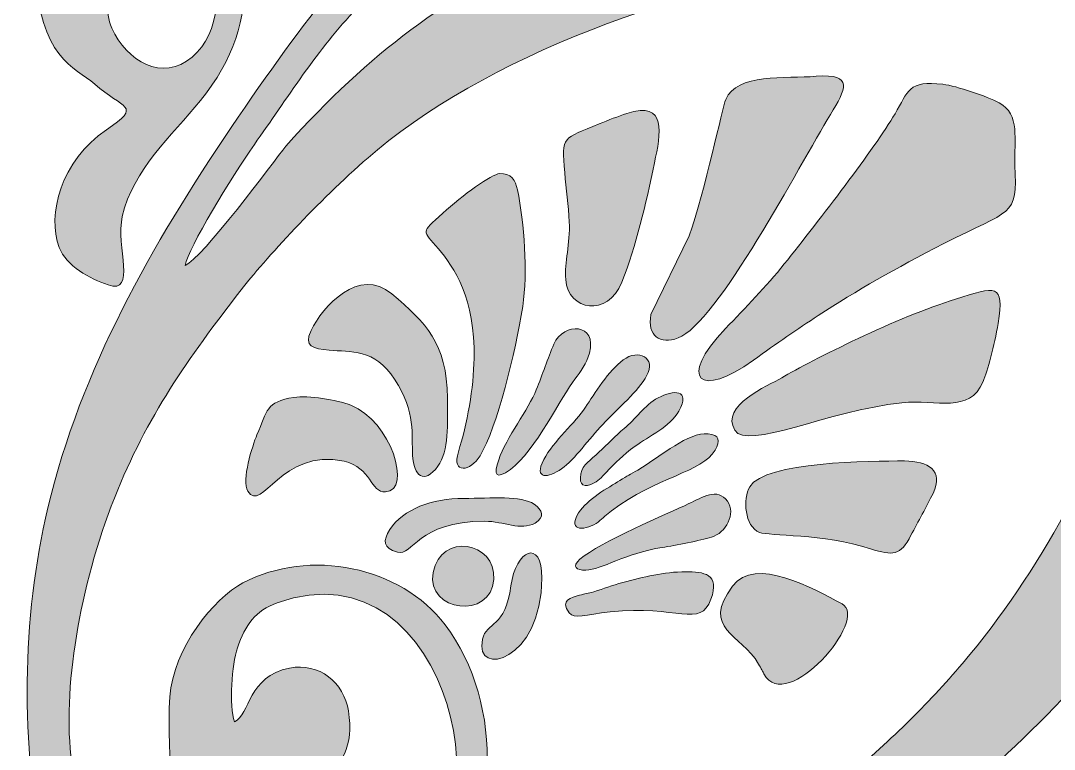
# Model space of a CAD drawing. Header units: inches. Extents: x -234 to 830, y -111 to 952.
# Drawn here: x -234 to -100.2, y 216 to 310.3 of the extents above; entities that cross this region are included whole.
import ezdxf

# ---------------------------------------------------------------- set-up
doc = ezdxf.new("R2010")
doc.units = ezdxf.units.IN
doc.header["$MEASUREMENT"] = 0
doc.layers.add('图层 1', color=7, linetype='Continuous')

# ---------------------------------------------------------------- blocks, each defined once
blk = doc.blocks.new('block 2')
at = {"layer": '图层 1', "true_color": 0xffffff}
h = blk.add_hatch(color=7, dxfattribs=at)
h.dxf.hatch_style = 2
edge = h.paths.add_edge_path()
edge.add_spline(control_points=[(-226.48, 350.24), (-223.4, 345.34), (-220.26, 339.94), (-216.68, 335.39), (-211.56, 328.87), (-204.28, 312.08), (-211.81, 305.6), (-215.62, 302.31), (-220.3, 305.1), (-222.19, 309.35), (-223.14, 311.5), (-222.75, 314.09), (-221.83, 316.06), (-219.83, 320.33), (-215.9, 317.36), (-215.66, 320.67), (-215.62, 321.27), (-215.86, 321.65), (-216.18, 322.15), (-219.8, 327.77), (-224.15, 320.58), (-224.83, 324.37), (-225.4, 327.61), (-220.43, 329.86), (-221.47, 335.14), (-221.77, 336.64), (-223.89, 339.73), (-224.47, 340.38), (-225.59, 341.64), (-227.74, 342.88), (-230.35, 342.42), (-231.31, 339.86), (-228.61, 336.2), (-229.69, 329.86), (-230.32, 326.17), (-232.26, 320.9), (-232.09, 316.99), (-231.62, 305.39), (-226.98, 304.36), (-224.42, 302.1), (-220.76, 298.85), (-218.13, 299.41), (-222.91, 296.19), (-228.78, 292.19), (-230.62, 285.18), (-229.01, 280.96), (-228.09, 278.55), (-225.05, 276.92), (-222.69, 276.12), (-218.91, 274.83), (-221.73, 281.07), (-220.84, 284.98), (-219.44, 291.11), (-214.49, 295.34), (-210.73, 299.96), (-202.11, 310.56), (-204.12, 321.65), (-210.49, 332.46), (-214.13, 337.73), (-225, 351.96), (-225.46, 357.58), (-223.97, 357.47), (-216.77, 352.48), (-214.2, 351.1), (-204.98, 346.13), (-189.03, 349.67), (-181.37, 356.4), (-171.5, 365.08), (-171.38, 382.54), (-179.04, 392.61), (-184.83, 400.21), (-196.62, 402.55), (-205.22, 398.03), (-209.03, 396.03), (-214.23, 389.59), (-214.68, 383.27), (-214.96, 379.45), (-214.62, 375.68), (-214.6, 371.76), (-214.57, 366.2), (-215.89, 366.09), (-216.65, 364.25), (-217.38, 362.49), (-217.19, 361.89), (-215.58, 360.92), (-213.66, 359.79), (-210.93, 359.59), (-208.36, 361.01), (-203.17, 363.87), (-206.95, 366.04), (-206.02, 369.17), (-203.94, 371.44), (-199.71, 368.93), (-195.34, 372.18), (-192.43, 374.34), (-190.86, 376.87), (-191.56, 381.48), (-192.12, 385.13), (-195.38, 387.76), (-199.19, 387.01), (-204.62, 385.93), (-204.3, 381.05), (-206.32, 380.05), (-207.07, 382.14), (-206.65, 387.53), (-205.94, 389.62), (-204.91, 392.65), (-203.58, 394.43), (-200.81, 395.47), (-177.64, 403.61), (-170.8, 363.87), (-184.65, 361.44), (-184.5, 364.12), (-182.58, 365), (-184.63, 367.88), (-185.62, 369.26), (-189.1, 371.08), (-191.86, 369.63), (-195.99, 367.49), (-188.04, 362.85), (-195.93, 356.81), (-206.42, 348.78), (-225.23, 356.03), (-227.49, 375.71), (-228.58, 385.19), (-226.01, 398.96), (-221.44, 410.07), (-217.23, 420.33), (-211.73, 427.88), (-204.99, 436.57), (-201.16, 441.23), (-194.27, 448.71), (-187.82, 454.08), (-172.26, 467.03), (-144.93, 476.66), (-124.73, 478.28), (-106.93, 479.69), (-93.42, 479.52), (-76.01, 473.27), (-69.08, 470.79), (-65.7, 465.19), (-66.18, 473.48), (-67.34, 493.25), (-65.37, 489.95), (-83.68, 493.41), (-109.62, 498.3), (-140.51, 493.69), (-164.48, 481.14), (-179.54, 473.27), (-188.4, 467.08), (-199.68, 454.53), (-201.25, 452.52), (-210.6, 439.94), (-212.71, 439.12), (-212.31, 441.35), (-206.68, 450.58), (-203.75, 454.76), (-199.64, 460.58), (-195.36, 467.33), (-190.54, 472.32), (-178.56, 484.69), (-163.25, 499.28), (-148.7, 508.51), (-135.09, 517.53), (-120.28, 525.61), (-108.42, 536.83), (-99.87, 544.94), (-91.26, 557.47), (-85.59, 567.7), (-77.88, 581.23), (-73.26, 592.29), (-70.06, 607.86), (-69.03, 612.86), (-65.88, 623.17), (-70.73, 625.45), (-72.56, 626.32), (-76.49, 628.28), (-80.1, 629.63), (-88.23, 632.67), (-87.13, 631), (-87.25, 623.4), (-87.53, 607.34), (-92, 590.72), (-98.62, 576.17), (-102.34, 567.96), (-108.44, 556.76), (-114.05, 550.07), (-120.49, 542.37), (-128.01, 536.53), (-135.34, 529.84), (-147.6, 519.34), (-167.38, 504.63), (-177.5, 493.05), (-190.35, 479.57), (-196.92, 471.5), (-206.75, 456.96), (-216.99, 441.82), (-226.2, 425.71), (-230.48, 407.74), (-233.89, 393.42), (-234, 377.08), (-231.03, 362.56), (-230.57, 360.32), (-227.63, 352.06), (-226.48, 350.24)], knot_values=[0, 0, 0, 0, 1, 1, 1, 2, 2, 2, 3, 3, 3, 4, 4, 4, 5, 5, 5, 6, 6, 6, 7, 7, 7, 8, 8, 8, 9, 9, 9, 10, 10, 10, 11, 11, 11, 12, 12, 12, 13, 13, 13, 14, 14, 14, 15, 15, 15, 16, 16, 16, 17, 17, 17, 18, 18, 18, 19, 19, 19, 20, 20, 20, 21, 21, 21, 22, 22, 22, 23, 23, 23, 24, 24, 24, 25, 25, 25, 26, 26, 26, 27, 27, 27, 28, 28, 28, 29, 29, 29, 30, 30, 30, 31, 31, 31, 32, 32, 32, 33, 33, 33, 34, 34, 34, 35, 35, 35, 36, 36, 36, 37, 37, 37, 38, 38, 38, 39, 39, 39, 40, 40, 40, 41, 41, 41, 42, 42, 42, 43, 43, 43, 44, 44, 44, 45, 45, 45, 46, 46, 46, 47, 47, 47, 48, 48, 48, 49, 49, 49, 50, 50, 50, 51, 51, 51, 52, 52, 52, 53, 53, 53, 54, 54, 54, 55, 55, 55, 56, 56, 56, 57, 57, 57, 58, 58, 58, 59, 59, 59, 60, 60, 60, 61, 61, 61, 62, 62, 62, 63, 63, 63, 64, 64, 64, 65, 65, 65, 66, 66, 66, 67, 67, 67, 68, 68, 68, 68], degree=3, periodic=1)
h = blk.add_hatch(color=7, dxfattribs=at)
h.dxf.hatch_style = 2
edge = h.paths.add_edge_path()
edge.add_spline(control_points=[(-226.48, 189.75), (-223.4, 184.86), (-220.26, 179.46), (-216.68, 174.91), (-211.56, 168.39), (-204.28, 151.6), (-211.81, 145.12), (-215.62, 141.83), (-220.3, 144.62), (-222.19, 148.87), (-223.14, 151.02), (-222.75, 153.61), (-221.83, 155.58), (-219.83, 159.84), (-215.9, 156.86), (-215.66, 160.19), (-215.62, 160.79), (-215.86, 161.17), (-216.18, 161.67), (-219.8, 167.28), (-224.15, 160.1), (-224.83, 163.89), (-225.4, 167.13), (-220.43, 169.38), (-221.47, 174.66), (-221.77, 176.16), (-223.89, 179.24), (-224.47, 179.9), (-225.59, 181.15), (-227.74, 182.4), (-230.35, 181.94), (-231.31, 179.37), (-228.61, 175.72), (-229.69, 169.38), (-230.32, 165.69), (-232.26, 160.42), (-232.09, 156.51), (-231.62, 144.91), (-226.98, 143.87), (-224.42, 141.62), (-220.76, 138.37), (-218.13, 138.93), (-222.91, 135.7), (-228.78, 131.72), (-230.62, 124.71), (-229.01, 120.48), (-228.09, 118.06), (-225.05, 116.44), (-222.69, 115.64), (-218.91, 114.35), (-221.73, 120.58), (-220.84, 124.5), (-219.44, 130.62), (-214.49, 134.86), (-210.73, 139.48), (-202.11, 150.08), (-204.12, 161.16), (-210.49, 171.99), (-214.13, 177.26), (-225, 191.48), (-225.46, 197.1), (-223.97, 196.99), (-216.77, 192), (-214.2, 190.62), (-204.98, 185.65), (-189.03, 189.18), (-181.37, 195.91), (-171.5, 204.59), (-171.38, 222.06), (-179.04, 232.13), (-184.83, 239.73), (-196.62, 242.08), (-205.22, 237.55), (-209.03, 235.55), (-214.23, 229.11), (-214.68, 222.79), (-214.96, 218.98), (-214.62, 215.2), (-214.6, 211.27), (-214.57, 205.72), (-215.89, 205.61), (-216.65, 203.77), (-217.38, 202), (-217.19, 201.41), (-215.58, 200.45), (-213.66, 199.3), (-210.93, 199.1), (-208.36, 200.53), (-203.17, 203.39), (-206.95, 205.56), (-206.02, 208.69), (-203.94, 210.96), (-199.71, 208.44), (-195.34, 211.7), (-192.43, 213.86), (-190.86, 216.38), (-191.56, 220.98), (-192.12, 224.64), (-195.38, 227.28), (-199.19, 226.53), (-204.62, 225.44), (-204.3, 220.56), (-206.32, 219.56), (-207.07, 221.67), (-206.65, 227.05), (-205.94, 229.13), (-204.91, 232.17), (-203.58, 233.95), (-200.81, 234.98), (-177.64, 243.13), (-170.8, 203.39), (-184.65, 200.95), (-184.5, 203.65), (-182.58, 204.52), (-184.63, 207.39), (-185.62, 208.78), (-189.1, 210.59), (-191.86, 209.15), (-195.99, 207.01), (-188.04, 202.37), (-195.93, 196.33), (-206.42, 188.29), (-225.23, 195.55), (-227.49, 215.23), (-228.58, 224.7), (-226.01, 238.49), (-221.44, 249.58), (-217.23, 259.85), (-211.73, 267.4), (-204.99, 276.09), (-201.16, 280.75), (-194.27, 288.23), (-187.82, 293.59), (-172.26, 306.55), (-144.93, 316.18), (-124.73, 317.79), (-106.93, 319.21), (-93.42, 319.04), (-76.01, 312.79), (-69.08, 310.31), (-65.7, 304.71), (-66.18, 313.01), (-67.34, 332.76), (-65.37, 329.47), (-83.68, 332.93), (-109.62, 337.82), (-140.51, 333.2), (-164.48, 320.66), (-179.54, 312.79), (-188.4, 306.61), (-199.68, 294.06), (-201.25, 292.03), (-210.6, 279.46), (-212.71, 278.63), (-212.31, 280.88), (-206.68, 290.11), (-203.75, 294.28), (-199.64, 300.1), (-195.36, 306.85), (-190.54, 311.83), (-178.56, 324.2), (-163.25, 338.79), (-148.7, 348.03), (-135.09, 357.05), (-120.28, 365.13), (-108.42, 376.35), (-99.87, 384.45), (-91.26, 396.99), (-85.59, 407.22), (-77.88, 420.75), (-73.26, 431.81), (-70.06, 447.37), (-69.03, 452.39), (-65.88, 462.68), (-70.73, 464.97), (-72.56, 465.83), (-76.49, 467.79), (-80.1, 469.15), (-88.23, 472.2), (-87.13, 470.52), (-87.25, 462.92), (-87.53, 446.85), (-92, 430.23), (-98.62, 415.7), (-102.34, 407.49), (-108.44, 396.29), (-114.05, 389.59), (-120.49, 381.89), (-128.01, 376.06), (-135.34, 369.36), (-147.6, 358.86), (-167.38, 344.15), (-177.5, 332.57), (-190.35, 319.1), (-196.92, 311.02), (-206.75, 296.48), (-216.99, 281.34), (-226.2, 265.24), (-230.48, 247.26), (-233.89, 232.94), (-234, 216.59), (-231.03, 202.08), (-230.57, 199.84), (-227.63, 191.58), (-226.48, 189.75)], knot_values=[0, 0, 0, 0, 1, 1, 1, 2, 2, 2, 3, 3, 3, 4, 4, 4, 5, 5, 5, 6, 6, 6, 7, 7, 7, 8, 8, 8, 9, 9, 9, 10, 10, 10, 11, 11, 11, 12, 12, 12, 13, 13, 13, 14, 14, 14, 15, 15, 15, 16, 16, 16, 17, 17, 17, 18, 18, 18, 19, 19, 19, 20, 20, 20, 21, 21, 21, 22, 22, 22, 23, 23, 23, 24, 24, 24, 25, 25, 25, 26, 26, 26, 27, 27, 27, 28, 28, 28, 29, 29, 29, 30, 30, 30, 31, 31, 31, 32, 32, 32, 33, 33, 33, 34, 34, 34, 35, 35, 35, 36, 36, 36, 37, 37, 37, 38, 38, 38, 39, 39, 39, 40, 40, 40, 41, 41, 41, 42, 42, 42, 43, 43, 43, 44, 44, 44, 45, 45, 45, 46, 46, 46, 47, 47, 47, 48, 48, 48, 49, 49, 49, 50, 50, 50, 51, 51, 51, 52, 52, 52, 53, 53, 53, 54, 54, 54, 55, 55, 55, 56, 56, 56, 57, 57, 57, 58, 58, 58, 59, 59, 59, 60, 60, 60, 61, 61, 61, 62, 62, 62, 63, 63, 63, 64, 64, 64, 65, 65, 65, 66, 66, 66, 67, 67, 67, 68, 68, 68, 68], degree=3, periodic=1)
h = blk.add_hatch(color=7, dxfattribs=at)
h.dxf.hatch_style = 2
edge = h.paths.add_edge_path()
edge.add_spline(control_points=[(-80.88, 309.23), (-83.86, 309.23), (-83.57, 306.28), (-83.39, 301.3), (-83.02, 291.23), (-85.86, 279.05), (-89.05, 269.64), (-94.72, 252.89), (-101.79, 239.26), (-112.09, 227.13), (-116.59, 221.83), (-121.72, 216.8), (-127.62, 211.93), (-131.98, 208.14), (-136.23, 204.54), (-140.51, 200.99), (-169.93, 176.63), (-186.98, 160.09), (-207.34, 129.18), (-209.51, 125.89), (-221.83, 105.86), (-220.12, 103.11), (-219.63, 102.44), (-219.99, 102.24), (-218.47, 101.9), (-217.59, 101.69), (-216.94, 101.94), (-216.16, 102.11), (-212.35, 110.85), (-208.14, 118.95), (-203.52, 126.52), (-185.2, 156.54), (-160.41, 178.29), (-128.59, 198.37), (-103.48, 214.22), (-81.64, 238.16), (-71.61, 266.83), (-68.19, 276.59), (-65.85, 286.93), (-64.29, 297.86), (-63.81, 301.17), (-65.04, 302.64), (-67.18, 303.77), (-70.28, 305.29), (-77.78, 309.23), (-80.88, 309.23)], knot_values=[0, 0, 0, 0, 1, 1, 1, 2, 2, 2, 3, 3, 3, 4, 4, 4, 5, 5, 5, 6, 6, 6, 7, 7, 7, 8, 8, 8, 9, 9, 9, 10, 10, 10, 11, 11, 11, 12, 12, 12, 13, 13, 13, 14, 14, 14, 15, 15, 15, 15], degree=3, periodic=1)
h = blk.add_hatch(color=7, dxfattribs=at)
h.dxf.hatch_style = 2
edge = h.paths.add_edge_path()
edge.add_spline(control_points=[(-131.01, 303.11), (-134.99, 302.78), (-141.33, 303.54), (-142.74, 300.1), (-143.15, 299.08), (-145.4, 288.32), (-147.46, 282.45), (-147.46, 282.45), (-152.42, 272.29), (-152.42, 272.29), (-152.93, 269.46), (-151.21, 268.39), (-148.91, 269.25), (-143.85, 271.11), (-133.21, 291.57), (-129.19, 298.15), (-127.18, 301.46), (-126.09, 303.5), (-131.01, 303.11)], knot_values=[0, 0, 0, 0, 1, 1, 1, 2, 2, 2, 3, 3, 3, 4, 4, 4, 5, 5, 5, 6, 6, 6, 6], degree=3, periodic=1)
h = blk.add_hatch(color=7, dxfattribs=at)
h.dxf.hatch_style = 2
edge = h.paths.add_edge_path()
edge.add_spline(control_points=[(-107.34, 299.68), (-108.95, 300.52), (-112.82, 301.86), (-114.62, 302.08), (-119.09, 302.62), (-119.12, 301.15), (-120.82, 298.26), (-123.54, 293.67), (-130.53, 284.62), (-135.15, 278.83), (-137.52, 275.85), (-140.14, 273.2), (-142.77, 270.46), (-149.12, 263.82), (-146, 261.38), (-139.13, 266.38), (-136.13, 268.55), (-133.43, 270.42), (-130.78, 272.14), (-125.72, 275.44), (-120.85, 278.18), (-114.51, 281.46), (-105.74, 286), (-104.97, 284.72), (-105.29, 291.62), (-105.44, 294.86), (-104.56, 298.23), (-107.34, 299.68)], knot_values=[0, 0, 0, 0, 1, 1, 1, 2, 2, 2, 3, 3, 3, 4, 4, 4, 5, 5, 5, 6, 6, 6, 7, 7, 7, 8, 8, 8, 9, 9, 9, 9], degree=3, periodic=1)
h = blk.add_hatch(color=7, dxfattribs=at)
h.dxf.hatch_style = 2
edge = h.paths.add_edge_path()
edge.add_spline(control_points=[(-155.52, 298.3), (-156.67, 297.92), (-157.9, 297.46), (-159.11, 296.95), (-163.81, 294.99), (-164.02, 295.52), (-163.58, 290.65), (-163.38, 288.52), (-163.08, 286.41), (-162.98, 284.27), (-162.85, 281.42), (-163.63, 279.1), (-163.44, 276.81), (-163.11, 272.74), (-158.02, 271.92), (-156.19, 276.46), (-154.28, 281.25), (-153.11, 286.45), (-151.95, 291.92), (-151.16, 295.65), (-150.27, 300.04), (-155.52, 298.3)], knot_values=[0, 0, 0, 0, 1, 1, 1, 2, 2, 2, 3, 3, 3, 4, 4, 4, 5, 5, 5, 6, 6, 6, 7, 7, 7, 7], degree=3, periodic=1)
h = blk.add_hatch(color=7, dxfattribs=at)
h.dxf.hatch_style = 2
edge = h.paths.add_edge_path()
edge.add_spline(control_points=[(-172.01, 290.52), (-173.01, 290.47), (-176.82, 287.69), (-179.37, 285.39), (-182.28, 282.75), (-182.04, 283.27), (-179.91, 280.77), (-177.96, 278.48), (-175.12, 274.33), (-175.3, 266.6), (-175.37, 262.85), (-176.2, 258.08), (-177.34, 254.5), (-178.26, 251.56), (-175.75, 251.98), (-174.53, 254), (-172.31, 257.65), (-169.93, 267.45), (-169.01, 273.31), (-168.32, 277.82), (-168.81, 284.08), (-169.69, 288.42), (-169.93, 289.66), (-170.53, 290.59), (-172.01, 290.52)], knot_values=[0, 0, 0, 0, 1, 1, 1, 2, 2, 2, 3, 3, 3, 4, 4, 4, 5, 5, 5, 6, 6, 6, 7, 7, 7, 8, 8, 8, 8], degree=3, periodic=1)
h = blk.add_hatch(color=7, dxfattribs=at)
h.dxf.hatch_style = 2
edge = h.paths.add_edge_path()
edge.add_spline(control_points=[(-185.96, 274.96), (-190.16, 278.55), (-194.97, 273.29), (-196.41, 270.2), (-197.39, 268.1), (-196.15, 267.89), (-194.06, 267.67), (-191.34, 267.39), (-188.18, 267.94), (-185.59, 263.92), (-182.79, 259.55), (-183.42, 256.72), (-183.27, 254.08), (-183.1, 251.39), (-181.8, 250.2), (-179.98, 252.67), (-178.57, 254.58), (-178.71, 258.21), (-178.75, 261.45), (-178.85, 268.7), (-181.49, 271.12), (-185.96, 274.96)], knot_values=[0, 0, 0, 0, 1, 1, 1, 2, 2, 2, 3, 3, 3, 4, 4, 4, 5, 5, 5, 6, 6, 6, 7, 7, 7, 7], degree=3, periodic=1)
h = blk.add_hatch(color=7, dxfattribs=at)
h.dxf.hatch_style = 2
edge = h.paths.add_edge_path()
edge.add_spline(control_points=[(-109.42, 263.6), (-108.82, 264.99), (-107.94, 268.25), (-107.48, 271.14), (-106.64, 276.44), (-107.74, 275.89), (-112.99, 274.28), (-120.4, 272.01), (-131.63, 266.36), (-135.49, 264.09), (-137.29, 263.05), (-143.48, 260.5), (-141.56, 257.31), (-139.98, 254.67), (-129.42, 259.87), (-119.95, 260.86), (-115.34, 261.34), (-111.23, 259.39), (-109.42, 263.6)], knot_values=[0, 0, 0, 0, 1, 1, 1, 2, 2, 2, 3, 3, 3, 4, 4, 4, 5, 5, 5, 6, 6, 6, 6], degree=3, periodic=1)
h = blk.add_hatch(color=7, dxfattribs=at)
h.dxf.hatch_style = 2
edge = h.paths.add_edge_path()
edge.add_spline(control_points=[(-164.98, 268.44), (-165.76, 266.62), (-166.45, 264.51), (-167.25, 262.55), (-168.24, 260.06), (-171.14, 256.35), (-172.12, 253.49), (-172.79, 251.52), (-172.51, 250.84), (-170.61, 252.23), (-167.37, 254.61), (-163.92, 261.84), (-162.25, 263.93), (-161.51, 264.86), (-160.73, 265.98), (-160.38, 267.28), (-159.31, 271.16), (-163.69, 271.36), (-164.98, 268.44)], knot_values=[0, 0, 0, 0, 1, 1, 1, 2, 2, 2, 3, 3, 3, 4, 4, 4, 5, 5, 5, 6, 6, 6, 6], degree=3, periodic=1)
h = blk.add_hatch(color=7, dxfattribs=at)
h.dxf.hatch_style = 2
edge = h.paths.add_edge_path()
edge.add_spline(control_points=[(-156.01, 266.41), (-157.87, 265.05), (-159.75, 262.02), (-160.89, 260.28), (-162.16, 258.34), (-165.05, 255.86), (-166.28, 253.53), (-167.67, 250.83), (-165.63, 251.14), (-164, 252.3), (-162.19, 253.59), (-160.46, 256.2), (-158.66, 258.06), (-156.71, 260.09), (-153.98, 262.48), (-152.97, 264.34), (-151.67, 266.73), (-154.03, 267.86), (-156.01, 266.41)], knot_values=[0, 0, 0, 0, 1, 1, 1, 2, 2, 2, 3, 3, 3, 4, 4, 4, 5, 5, 5, 6, 6, 6, 6], degree=3, periodic=1)
h = blk.add_hatch(color=7, dxfattribs=at)
h.dxf.hatch_style = 2
edge = h.paths.add_edge_path()
edge.add_spline(control_points=[(-151.48, 261.5), (-153.25, 260.56), (-154.5, 258.67), (-155.87, 257.54), (-157.02, 256.59), (-158.04, 255.5), (-159.15, 254.45), (-160.21, 253.44), (-161.27, 252.9), (-161.49, 251.65), (-161.75, 250.14), (-161.06, 249.81), (-159.75, 250.49), (-158.51, 251.14), (-157.71, 252.85), (-154.46, 255.24), (-152.68, 256.54), (-149.96, 257.74), (-148.8, 259.79), (-147.23, 262.62), (-149.47, 262.57), (-151.48, 261.5)], knot_values=[0, 0, 0, 0, 1, 1, 1, 2, 2, 2, 3, 3, 3, 4, 4, 4, 5, 5, 5, 6, 6, 6, 7, 7, 7, 7], degree=3, periodic=1)
h = blk.add_hatch(color=7, dxfattribs=at)
h.dxf.hatch_style = 2
edge = h.paths.add_edge_path()
edge.add_spline(control_points=[(-198.63, 261.56), (-202.26, 260.97), (-202.08, 259.87), (-203.41, 256.71), (-204.01, 255.3), (-205.44, 250.82), (-204.59, 249.44), (-202.73, 246.44), (-200.33, 255.08), (-192.14, 253.29), (-188.6, 252.52), (-188.71, 249.21), (-186.79, 249.32), (-183.27, 249.52), (-186.06, 258.5), (-191.26, 260.54), (-193.09, 261.25), (-196.74, 261.86), (-198.63, 261.56)], knot_values=[0, 0, 0, 0, 1, 1, 1, 2, 2, 2, 3, 3, 3, 4, 4, 4, 5, 5, 5, 6, 6, 6, 6], degree=3, periodic=1)
h = blk.add_hatch(color=7, dxfattribs=at)
h.dxf.hatch_style = 2
edge = h.paths.add_edge_path()
edge.add_spline(control_points=[(-156.44, 250.81), (-157.95, 249.87), (-160.67, 248.37), (-161.77, 246.62), (-163.42, 244.02), (-160.63, 244.36), (-159.25, 245.43), (-158.65, 245.9), (-158.09, 246.47), (-157.53, 246.89), (-151.73, 251.2), (-145.7, 251.95), (-144.12, 254.71), (-143.41, 255.96), (-143.51, 256.71), (-145.01, 256.84), (-147.62, 257.05), (-150.87, 254.11), (-154.13, 252.16), (-155.12, 251.57), (-155.46, 251.41), (-156.44, 250.81)], knot_values=[0, 0, 0, 0, 1, 1, 1, 2, 2, 2, 3, 3, 3, 4, 4, 4, 5, 5, 5, 6, 6, 6, 7, 7, 7, 7], degree=3, periodic=1)
h = blk.add_hatch(color=7, dxfattribs=at)
h.dxf.hatch_style = 2
edge = h.paths.add_edge_path()
edge.add_spline(control_points=[(-118.75, 243.71), (-117.84, 245.43), (-116.71, 247.48), (-115.9, 249.14), (-114.44, 252.11), (-116.58, 253.33), (-119.59, 253.33), (-123.92, 253.33), (-137.66, 253.27), (-139.62, 249.99), (-140.53, 248.45), (-140.3, 244.86), (-138.37, 244.09), (-137.13, 243.61), (-130.14, 243.94), (-123.99, 241.97), (-121.05, 241.03), (-120.12, 241.08), (-118.75, 243.71)], knot_values=[0, 0, 0, 0, 1, 1, 1, 2, 2, 2, 3, 3, 3, 4, 4, 4, 5, 5, 5, 6, 6, 6, 6], degree=3, periodic=1)
h = blk.add_hatch(color=7, dxfattribs=at)
h.dxf.hatch_style = 2
edge = h.paths.add_edge_path()
edge.add_spline(control_points=[(-185.23, 241.52), (-183.17, 240.98), (-182.76, 245.53), (-173.91, 245.53), (-171.44, 245.53), (-169.33, 244.25), (-167.39, 245.3), (-166.14, 245.99), (-166.45, 247.03), (-167.51, 247.74), (-169.25, 248.88), (-173.03, 248.49), (-176.65, 248.49), (-180.8, 248.49), (-184.47, 247.11), (-186.21, 244.46), (-187.11, 243.07), (-187.14, 242.02), (-185.23, 241.52)], knot_values=[0, 0, 0, 0, 1, 1, 1, 2, 2, 2, 3, 3, 3, 4, 4, 4, 5, 5, 5, 6, 6, 6, 6], degree=3, periodic=1)
h = blk.add_hatch(color=7, dxfattribs=at)
h.dxf.hatch_style = 2
edge = h.paths.add_edge_path()
edge.add_spline(control_points=[(-142.5, 248.12), (-143.81, 249.95), (-145.8, 248.6), (-147.49, 247.81), (-150.27, 246.5), (-159.08, 242.84), (-161.6, 240.61), (-162.72, 239.62), (-162.05, 239.18), (-160.82, 239.21), (-158.81, 239.24), (-155.78, 241.39), (-150.96, 242.14), (-149.23, 242.41), (-146.03, 243.04), (-144.59, 243.46), (-142.7, 244.02), (-141.36, 246.54), (-142.5, 248.12)], knot_values=[0, 0, 0, 0, 1, 1, 1, 2, 2, 2, 3, 3, 3, 4, 4, 4, 5, 5, 5, 6, 6, 6, 6], degree=3, periodic=1)
h = blk.add_hatch(color=7, dxfattribs=at)
h.dxf.hatch_style = 2
edge = h.paths.add_edge_path()
edge.add_spline(control_points=[(-172.76, 238.01), (-172.45, 242.94), (-179.64, 244.11), (-180.6, 238.91), (-181.53, 233.79), (-173.09, 232.76), (-172.76, 238.01)], knot_values=[0, 0, 0, 0, 1, 1, 1, 2, 2, 2, 2], degree=3, periodic=1)
h = blk.add_hatch(color=7, dxfattribs=at)
h.dxf.hatch_style = 2
edge = h.paths.add_edge_path()
edge.add_spline(control_points=[(-166.53, 238.17), (-166.53, 243.39), (-169.93, 241.82), (-170.54, 237.17), (-171.23, 231.66), (-173.72, 232.56), (-174.22, 230.25), (-175.33, 225.19), (-166.53, 227.4), (-166.53, 238.17)], knot_values=[0, 0, 0, 0, 1, 1, 1, 2, 2, 2, 3, 3, 3, 3], degree=3, periodic=1)
h = blk.add_hatch(color=7, dxfattribs=at)
h.dxf.hatch_style = 2
edge = h.paths.add_edge_path()
edge.add_spline(control_points=[(-138.48, 227.05), (-138.12, 226.43), (-137.92, 226.05), (-137.78, 225.77), (-134.9, 220.41), (-124.07, 232.91), (-127.68, 234.85), (-131.39, 236.85), (-138.93, 241.06), (-141.85, 237.15), (-146.01, 231.56), (-140.75, 230.99), (-138.48, 227.05)], knot_values=[0, 0, 0, 0, 1, 1, 1, 2, 2, 2, 3, 3, 3, 4, 4, 4, 4], degree=3, periodic=1)
h = blk.add_hatch(color=7, dxfattribs=at)
h.dxf.hatch_style = 2
edge = h.paths.add_edge_path()
edge.add_spline(control_points=[(-157.68, 233.81), (-148.95, 234.76), (-146.05, 231.63), (-144.65, 235.43), (-143.42, 238.78), (-145.62, 238.99), (-147.9, 238.99), (-150.75, 238.99), (-153.4, 238.29), (-156.03, 237.61), (-157.49, 237.24), (-158.5, 236.79), (-159.81, 236.4), (-160.61, 236.16), (-160.92, 236.17), (-161.64, 235.96), (-162.77, 235.62), (-164.22, 235.35), (-162.98, 233.69), (-162.3, 232.79), (-161, 233.45), (-157.68, 233.81)], knot_values=[0, 0, 0, 0, 1, 1, 1, 2, 2, 2, 3, 3, 3, 4, 4, 4, 5, 5, 5, 6, 6, 6, 7, 7, 7, 7], degree=3, periodic=1)
at = {"layer": '图层 1', "lineweight": 0}
for points, knots in [([(-226.48, 350.24), (-223.4, 345.34), (-220.26, 339.94), (-216.68, 335.39), (-211.56, 328.87), (-204.28, 312.08), (-211.81, 305.6), (-215.62, 302.31), (-220.3, 305.1), (-222.19, 309.35), (-223.14, 311.5), (-222.75, 314.09), (-221.83, 316.06), (-219.83, 320.33), (-215.9, 317.36), (-215.66, 320.67), (-215.62, 321.27), (-215.86, 321.65), (-216.18, 322.15), (-219.8, 327.77), (-224.15, 320.58), (-224.83, 324.37), (-225.4, 327.61), (-220.43, 329.86), (-221.47, 335.14), (-221.77, 336.64), (-223.89, 339.73), (-224.47, 340.38), (-225.59, 341.64), (-227.74, 342.88), (-230.35, 342.42), (-231.31, 339.86), (-228.61, 336.2), (-229.69, 329.86), (-230.32, 326.17), (-232.26, 320.9), (-232.09, 316.99), (-231.62, 305.39), (-226.98, 304.36), (-224.42, 302.1), (-220.76, 298.85), (-218.13, 299.41), (-222.91, 296.19), (-228.78, 292.19), (-230.62, 285.18), (-229.01, 280.96), (-228.09, 278.55), (-225.05, 276.92), (-222.69, 276.12), (-218.91, 274.83), (-221.73, 281.07), (-220.84, 284.98), (-219.44, 291.11), (-214.49, 295.34), (-210.73, 299.96), (-202.11, 310.56), (-204.12, 321.65), (-210.49, 332.46), (-214.13, 337.73), (-225, 351.96), (-225.46, 357.58), (-223.97, 357.47), (-216.77, 352.48), (-214.2, 351.1), (-204.98, 346.13), (-189.03, 349.67), (-181.37, 356.4), (-171.5, 365.08), (-171.38, 382.54), (-179.04, 392.61), (-184.83, 400.21), (-196.62, 402.55), (-205.22, 398.03), (-209.03, 396.03), (-214.23, 389.59), (-214.68, 383.27), (-214.96, 379.45), (-214.62, 375.68), (-214.6, 371.76), (-214.57, 366.2), (-215.89, 366.09), (-216.65, 364.25), (-217.38, 362.49), (-217.19, 361.89), (-215.58, 360.92), (-213.66, 359.79), (-210.93, 359.59), (-208.36, 361.01), (-203.17, 363.87), (-206.95, 366.04), (-206.02, 369.17), (-203.94, 371.44), (-199.71, 368.93), (-195.34, 372.18), (-192.43, 374.34), (-190.86, 376.87), (-191.56, 381.48), (-192.12, 385.13), (-195.38, 387.76), (-199.19, 387.01), (-204.62, 385.93), (-204.3, 381.05), (-206.32, 380.05), (-207.07, 382.14), (-206.65, 387.53), (-205.94, 389.62), (-204.91, 392.65), (-203.58, 394.43), (-200.81, 395.47), (-177.64, 403.61), (-170.8, 363.87), (-184.65, 361.44), (-184.5, 364.12), (-182.58, 365), (-184.63, 367.88), (-185.62, 369.26), (-189.1, 371.08), (-191.86, 369.63), (-195.99, 367.49), (-188.04, 362.85), (-195.93, 356.81), (-206.42, 348.78), (-225.23, 356.03), (-227.49, 375.71), (-228.58, 385.19), (-226.01, 398.96), (-221.44, 410.07), (-217.23, 420.33), (-211.73, 427.88), (-204.99, 436.57), (-201.16, 441.23), (-194.27, 448.71), (-187.82, 454.08), (-172.26, 467.03), (-144.93, 476.66), (-124.73, 478.28), (-106.93, 479.69), (-93.42, 479.52), (-76.01, 473.27), (-69.08, 470.79), (-65.7, 465.19), (-66.18, 473.48), (-67.34, 493.25), (-65.37, 489.95), (-83.68, 493.41), (-109.62, 498.3), (-140.51, 493.69), (-164.48, 481.14), (-179.54, 473.27), (-188.4, 467.08), (-199.68, 454.53), (-201.25, 452.52), (-210.6, 439.94), (-212.71, 439.12), (-212.31, 441.35), (-206.68, 450.58), (-203.75, 454.76), (-199.64, 460.58), (-195.36, 467.33), (-190.54, 472.32), (-178.56, 484.69), (-163.25, 499.28), (-148.7, 508.51), (-135.09, 517.53), (-120.28, 525.61), (-108.42, 536.83), (-99.87, 544.94), (-91.26, 557.47), (-85.59, 567.7), (-77.88, 581.23), (-73.26, 592.29), (-70.06, 607.86), (-69.03, 612.86), (-65.88, 623.17), (-70.73, 625.45), (-72.56, 626.32), (-76.49, 628.28), (-80.1, 629.63), (-88.23, 632.67), (-87.13, 631), (-87.25, 623.4), (-87.53, 607.34), (-92, 590.72), (-98.62, 576.17), (-102.34, 567.96), (-108.44, 556.76), (-114.05, 550.07), (-120.49, 542.37), (-128.01, 536.53), (-135.34, 529.84), (-147.6, 519.34), (-167.38, 504.63), (-177.5, 493.05), (-190.35, 479.57), (-196.92, 471.5), (-206.75, 456.96), (-216.99, 441.82), (-226.2, 425.71), (-230.48, 407.74), (-233.89, 393.42), (-234, 377.08), (-231.03, 362.56), (-230.57, 360.32), (-227.63, 352.06), (-226.48, 350.24)], [0, 0, 0, 0, 1, 1, 1, 2, 2, 2, 3, 3, 3, 4, 4, 4, 5, 5, 5, 6, 6, 6, 7, 7, 7, 8, 8, 8, 9, 9, 9, 10, 10, 10, 11, 11, 11, 12, 12, 12, 13, 13, 13, 14, 14, 14, 15, 15, 15, 16, 16, 16, 17, 17, 17, 18, 18, 18, 19, 19, 19, 20, 20, 20, 21, 21, 21, 22, 22, 22, 23, 23, 23, 24, 24, 24, 25, 25, 25, 26, 26, 26, 27, 27, 27, 28, 28, 28, 29, 29, 29, 30, 30, 30, 31, 31, 31, 32, 32, 32, 33, 33, 33, 34, 34, 34, 35, 35, 35, 36, 36, 36, 37, 37, 37, 38, 38, 38, 39, 39, 39, 40, 40, 40, 41, 41, 41, 42, 42, 42, 43, 43, 43, 44, 44, 44, 45, 45, 45, 46, 46, 46, 47, 47, 47, 48, 48, 48, 49, 49, 49, 50, 50, 50, 51, 51, 51, 52, 52, 52, 53, 53, 53, 54, 54, 54, 55, 55, 55, 56, 56, 56, 57, 57, 57, 58, 58, 58, 59, 59, 59, 60, 60, 60, 61, 61, 61, 62, 62, 62, 63, 63, 63, 64, 64, 64, 65, 65, 65, 66, 66, 66, 67, 67, 67, 68, 68, 68, 68]), ([(-226.48, 189.75), (-223.4, 184.86), (-220.26, 179.46), (-216.68, 174.91), (-211.56, 168.39), (-204.28, 151.6), (-211.81, 145.12), (-215.62, 141.83), (-220.3, 144.62), (-222.19, 148.87), (-223.14, 151.02), (-222.75, 153.61), (-221.83, 155.58), (-219.83, 159.84), (-215.9, 156.86), (-215.66, 160.19), (-215.62, 160.79), (-215.86, 161.17), (-216.18, 161.67), (-219.8, 167.28), (-224.15, 160.1), (-224.83, 163.89), (-225.4, 167.13), (-220.43, 169.38), (-221.47, 174.66), (-221.77, 176.16), (-223.89, 179.24), (-224.47, 179.9), (-225.59, 181.15), (-227.74, 182.4), (-230.35, 181.94), (-231.31, 179.37), (-228.61, 175.72), (-229.69, 169.38), (-230.32, 165.69), (-232.26, 160.42), (-232.09, 156.51), (-231.62, 144.91), (-226.98, 143.87), (-224.42, 141.62), (-220.76, 138.37), (-218.13, 138.93), (-222.91, 135.7), (-228.78, 131.72), (-230.62, 124.71), (-229.01, 120.48), (-228.09, 118.06), (-225.05, 116.44), (-222.69, 115.64), (-218.91, 114.35), (-221.73, 120.58), (-220.84, 124.5), (-219.44, 130.62), (-214.49, 134.86), (-210.73, 139.48), (-202.11, 150.08), (-204.12, 161.16), (-210.49, 171.99), (-214.13, 177.26), (-225, 191.48), (-225.46, 197.1), (-223.97, 196.99), (-216.77, 192), (-214.2, 190.62), (-204.98, 185.65), (-189.03, 189.18), (-181.37, 195.91), (-171.5, 204.59), (-171.38, 222.06), (-179.04, 232.13), (-184.83, 239.73), (-196.62, 242.08), (-205.22, 237.55), (-209.03, 235.55), (-214.23, 229.11), (-214.68, 222.79), (-214.96, 218.98), (-214.62, 215.2), (-214.6, 211.27), (-214.57, 205.72), (-215.89, 205.61), (-216.65, 203.77), (-217.38, 202), (-217.19, 201.41), (-215.58, 200.45), (-213.66, 199.3), (-210.93, 199.1), (-208.36, 200.53), (-203.17, 203.39), (-206.95, 205.56), (-206.02, 208.69), (-203.94, 210.96), (-199.71, 208.44), (-195.34, 211.7), (-192.43, 213.86), (-190.86, 216.38), (-191.56, 220.98), (-192.12, 224.64), (-195.38, 227.28), (-199.19, 226.53), (-204.62, 225.44), (-204.3, 220.56), (-206.32, 219.56), (-207.07, 221.67), (-206.65, 227.05), (-205.94, 229.13), (-204.91, 232.17), (-203.58, 233.95), (-200.81, 234.98), (-177.64, 243.13), (-170.8, 203.39), (-184.65, 200.95), (-184.5, 203.65), (-182.58, 204.52), (-184.63, 207.39), (-185.62, 208.78), (-189.1, 210.59), (-191.86, 209.15), (-195.99, 207.01), (-188.04, 202.37), (-195.93, 196.33), (-206.42, 188.29), (-225.23, 195.55), (-227.49, 215.23), (-228.58, 224.7), (-226.01, 238.49), (-221.44, 249.58), (-217.23, 259.85), (-211.73, 267.4), (-204.99, 276.09), (-201.16, 280.75), (-194.27, 288.23), (-187.82, 293.59), (-172.26, 306.55), (-144.93, 316.18), (-124.73, 317.79), (-106.93, 319.21), (-93.42, 319.04), (-76.01, 312.79), (-69.08, 310.31), (-65.7, 304.71), (-66.18, 313.01), (-67.34, 332.76), (-65.37, 329.47), (-83.68, 332.93), (-109.62, 337.82), (-140.51, 333.2), (-164.48, 320.66), (-179.54, 312.79), (-188.4, 306.61), (-199.68, 294.06), (-201.25, 292.03), (-210.6, 279.46), (-212.71, 278.63), (-212.31, 280.88), (-206.68, 290.11), (-203.75, 294.28), (-199.64, 300.1), (-195.36, 306.85), (-190.54, 311.83), (-178.56, 324.2), (-163.25, 338.79), (-148.7, 348.03), (-135.09, 357.05), (-120.28, 365.13), (-108.42, 376.35), (-99.87, 384.45), (-91.26, 396.99), (-85.59, 407.22), (-77.88, 420.75), (-73.26, 431.81), (-70.06, 447.37), (-69.03, 452.39), (-65.88, 462.68), (-70.73, 464.97), (-72.56, 465.83), (-76.49, 467.79), (-80.1, 469.15), (-88.23, 472.2), (-87.13, 470.52), (-87.25, 462.92), (-87.53, 446.85), (-92, 430.23), (-98.62, 415.7), (-102.34, 407.49), (-108.44, 396.29), (-114.05, 389.59), (-120.49, 381.89), (-128.01, 376.06), (-135.34, 369.36), (-147.6, 358.86), (-167.38, 344.15), (-177.5, 332.57), (-190.35, 319.1), (-196.92, 311.02), (-206.75, 296.48), (-216.99, 281.34), (-226.2, 265.24), (-230.48, 247.26), (-233.89, 232.94), (-234, 216.59), (-231.03, 202.08), (-230.57, 199.84), (-227.63, 191.58), (-226.48, 189.75)], [0, 0, 0, 0, 1, 1, 1, 2, 2, 2, 3, 3, 3, 4, 4, 4, 5, 5, 5, 6, 6, 6, 7, 7, 7, 8, 8, 8, 9, 9, 9, 10, 10, 10, 11, 11, 11, 12, 12, 12, 13, 13, 13, 14, 14, 14, 15, 15, 15, 16, 16, 16, 17, 17, 17, 18, 18, 18, 19, 19, 19, 20, 20, 20, 21, 21, 21, 22, 22, 22, 23, 23, 23, 24, 24, 24, 25, 25, 25, 26, 26, 26, 27, 27, 27, 28, 28, 28, 29, 29, 29, 30, 30, 30, 31, 31, 31, 32, 32, 32, 33, 33, 33, 34, 34, 34, 35, 35, 35, 36, 36, 36, 37, 37, 37, 38, 38, 38, 39, 39, 39, 40, 40, 40, 41, 41, 41, 42, 42, 42, 43, 43, 43, 44, 44, 44, 45, 45, 45, 46, 46, 46, 47, 47, 47, 48, 48, 48, 49, 49, 49, 50, 50, 50, 51, 51, 51, 52, 52, 52, 53, 53, 53, 54, 54, 54, 55, 55, 55, 56, 56, 56, 57, 57, 57, 58, 58, 58, 59, 59, 59, 60, 60, 60, 61, 61, 61, 62, 62, 62, 63, 63, 63, 64, 64, 64, 65, 65, 65, 66, 66, 66, 67, 67, 67, 68, 68, 68, 68]), ([(-80.88, 309.23), (-83.86, 309.23), (-83.57, 306.28), (-83.39, 301.3), (-83.02, 291.23), (-85.86, 279.05), (-89.05, 269.64), (-94.72, 252.89), (-101.79, 239.26), (-112.09, 227.13), (-116.59, 221.83), (-121.72, 216.8), (-127.62, 211.93), (-131.98, 208.14), (-136.23, 204.54), (-140.51, 200.99), (-169.93, 176.63), (-186.98, 160.09), (-207.34, 129.18), (-209.51, 125.89), (-221.83, 105.86), (-220.12, 103.11), (-219.63, 102.44), (-219.99, 102.24), (-218.47, 101.9), (-217.59, 101.69), (-216.94, 101.94), (-216.16, 102.11), (-212.35, 110.85), (-208.14, 118.95), (-203.52, 126.52), (-185.2, 156.54), (-160.41, 178.29), (-128.59, 198.37), (-103.48, 214.22), (-81.64, 238.16), (-71.61, 266.83), (-68.19, 276.59), (-65.85, 286.93), (-64.29, 297.86), (-63.81, 301.17), (-65.04, 302.64), (-67.18, 303.77), (-70.28, 305.29), (-77.78, 309.23), (-80.88, 309.23)], [0, 0, 0, 0, 1, 1, 1, 2, 2, 2, 3, 3, 3, 4, 4, 4, 5, 5, 5, 6, 6, 6, 7, 7, 7, 8, 8, 8, 9, 9, 9, 10, 10, 10, 11, 11, 11, 12, 12, 12, 13, 13, 13, 14, 14, 14, 15, 15, 15, 15]), ([(-131.01, 303.11), (-134.99, 302.78), (-141.33, 303.54), (-142.74, 300.1), (-143.15, 299.08), (-145.4, 288.32), (-147.46, 282.45), (-147.46, 282.45), (-152.42, 272.29), (-152.42, 272.29), (-152.93, 269.46), (-151.21, 268.39), (-148.91, 269.25), (-143.85, 271.11), (-133.21, 291.57), (-129.19, 298.15), (-127.18, 301.46), (-126.09, 303.5), (-131.01, 303.11)], [0, 0, 0, 0, 1, 1, 1, 2, 2, 2, 3, 3, 3, 4, 4, 4, 5, 5, 5, 6, 6, 6, 6]), ([(-107.34, 299.68), (-108.95, 300.52), (-112.82, 301.86), (-114.62, 302.08), (-119.09, 302.62), (-119.12, 301.15), (-120.82, 298.26), (-123.54, 293.67), (-130.53, 284.62), (-135.15, 278.83), (-137.52, 275.85), (-140.14, 273.2), (-142.77, 270.46), (-149.12, 263.82), (-146, 261.38), (-139.13, 266.38), (-136.13, 268.55), (-133.43, 270.42), (-130.78, 272.14), (-125.72, 275.44), (-120.85, 278.18), (-114.51, 281.46), (-105.74, 286), (-104.97, 284.72), (-105.29, 291.62), (-105.44, 294.86), (-104.56, 298.23), (-107.34, 299.68)], [0, 0, 0, 0, 1, 1, 1, 2, 2, 2, 3, 3, 3, 4, 4, 4, 5, 5, 5, 6, 6, 6, 7, 7, 7, 8, 8, 8, 9, 9, 9, 9]), ([(-155.52, 298.3), (-156.67, 297.92), (-157.9, 297.46), (-159.11, 296.95), (-163.81, 294.99), (-164.02, 295.52), (-163.58, 290.65), (-163.38, 288.52), (-163.08, 286.41), (-162.98, 284.27), (-162.85, 281.42), (-163.63, 279.1), (-163.44, 276.81), (-163.11, 272.74), (-158.02, 271.92), (-156.19, 276.46), (-154.28, 281.25), (-153.11, 286.45), (-151.95, 291.92), (-151.16, 295.65), (-150.27, 300.04), (-155.52, 298.3)], [0, 0, 0, 0, 1, 1, 1, 2, 2, 2, 3, 3, 3, 4, 4, 4, 5, 5, 5, 6, 6, 6, 7, 7, 7, 7]), ([(-172.01, 290.52), (-173.01, 290.47), (-176.82, 287.69), (-179.37, 285.39), (-182.28, 282.75), (-182.04, 283.27), (-179.91, 280.77), (-177.96, 278.48), (-175.12, 274.33), (-175.3, 266.6), (-175.37, 262.85), (-176.2, 258.08), (-177.34, 254.5), (-178.26, 251.56), (-175.75, 251.98), (-174.53, 254), (-172.31, 257.65), (-169.93, 267.45), (-169.01, 273.31), (-168.32, 277.82), (-168.81, 284.08), (-169.69, 288.42), (-169.93, 289.66), (-170.53, 290.59), (-172.01, 290.52)], [0, 0, 0, 0, 1, 1, 1, 2, 2, 2, 3, 3, 3, 4, 4, 4, 5, 5, 5, 6, 6, 6, 7, 7, 7, 8, 8, 8, 8]), ([(-185.96, 274.96), (-190.16, 278.55), (-194.97, 273.29), (-196.41, 270.2), (-197.39, 268.1), (-196.15, 267.89), (-194.06, 267.67), (-191.34, 267.39), (-188.18, 267.94), (-185.59, 263.92), (-182.79, 259.55), (-183.42, 256.72), (-183.27, 254.08), (-183.1, 251.39), (-181.8, 250.2), (-179.98, 252.67), (-178.57, 254.58), (-178.71, 258.21), (-178.75, 261.45), (-178.85, 268.7), (-181.49, 271.12), (-185.96, 274.96)], [0, 0, 0, 0, 1, 1, 1, 2, 2, 2, 3, 3, 3, 4, 4, 4, 5, 5, 5, 6, 6, 6, 7, 7, 7, 7]), ([(-109.42, 263.6), (-108.82, 264.99), (-107.94, 268.25), (-107.48, 271.14), (-106.64, 276.44), (-107.74, 275.89), (-112.99, 274.28), (-120.4, 272.01), (-131.63, 266.36), (-135.49, 264.09), (-137.29, 263.05), (-143.48, 260.5), (-141.56, 257.31), (-139.98, 254.67), (-129.42, 259.87), (-119.95, 260.86), (-115.34, 261.34), (-111.23, 259.39), (-109.42, 263.6)], [0, 0, 0, 0, 1, 1, 1, 2, 2, 2, 3, 3, 3, 4, 4, 4, 5, 5, 5, 6, 6, 6, 6]), ([(-164.98, 268.44), (-165.76, 266.62), (-166.45, 264.51), (-167.25, 262.55), (-168.24, 260.06), (-171.14, 256.35), (-172.12, 253.49), (-172.79, 251.52), (-172.51, 250.84), (-170.61, 252.23), (-167.37, 254.61), (-163.92, 261.84), (-162.25, 263.93), (-161.51, 264.86), (-160.73, 265.98), (-160.38, 267.28), (-159.31, 271.16), (-163.69, 271.36), (-164.98, 268.44)], [0, 0, 0, 0, 1, 1, 1, 2, 2, 2, 3, 3, 3, 4, 4, 4, 5, 5, 5, 6, 6, 6, 6]), ([(-156.01, 266.41), (-157.87, 265.05), (-159.75, 262.02), (-160.89, 260.28), (-162.16, 258.34), (-165.05, 255.86), (-166.28, 253.53), (-167.67, 250.83), (-165.63, 251.14), (-164, 252.3), (-162.19, 253.59), (-160.46, 256.2), (-158.66, 258.06), (-156.71, 260.09), (-153.98, 262.48), (-152.97, 264.34), (-151.67, 266.73), (-154.03, 267.86), (-156.01, 266.41)], [0, 0, 0, 0, 1, 1, 1, 2, 2, 2, 3, 3, 3, 4, 4, 4, 5, 5, 5, 6, 6, 6, 6]), ([(-151.48, 261.5), (-153.25, 260.56), (-154.5, 258.67), (-155.87, 257.54), (-157.02, 256.59), (-158.04, 255.5), (-159.15, 254.45), (-160.21, 253.44), (-161.27, 252.9), (-161.49, 251.65), (-161.75, 250.14), (-161.06, 249.81), (-159.75, 250.49), (-158.51, 251.14), (-157.71, 252.85), (-154.46, 255.24), (-152.68, 256.54), (-149.96, 257.74), (-148.8, 259.79), (-147.23, 262.62), (-149.47, 262.57), (-151.48, 261.5)], [0, 0, 0, 0, 1, 1, 1, 2, 2, 2, 3, 3, 3, 4, 4, 4, 5, 5, 5, 6, 6, 6, 7, 7, 7, 7]), ([(-198.63, 261.56), (-202.26, 260.97), (-202.08, 259.87), (-203.41, 256.71), (-204.01, 255.3), (-205.44, 250.82), (-204.59, 249.44), (-202.73, 246.44), (-200.33, 255.08), (-192.14, 253.29), (-188.6, 252.52), (-188.71, 249.21), (-186.79, 249.32), (-183.27, 249.52), (-186.06, 258.5), (-191.26, 260.54), (-193.09, 261.25), (-196.74, 261.86), (-198.63, 261.56)], [0, 0, 0, 0, 1, 1, 1, 2, 2, 2, 3, 3, 3, 4, 4, 4, 5, 5, 5, 6, 6, 6, 6]), ([(-156.44, 250.81), (-157.95, 249.87), (-160.67, 248.37), (-161.77, 246.62), (-163.42, 244.02), (-160.63, 244.36), (-159.25, 245.43), (-158.65, 245.9), (-158.09, 246.47), (-157.53, 246.89), (-151.73, 251.2), (-145.7, 251.95), (-144.12, 254.71), (-143.41, 255.96), (-143.51, 256.71), (-145.01, 256.84), (-147.62, 257.05), (-150.87, 254.11), (-154.13, 252.16), (-155.12, 251.57), (-155.46, 251.41), (-156.44, 250.81)], [0, 0, 0, 0, 1, 1, 1, 2, 2, 2, 3, 3, 3, 4, 4, 4, 5, 5, 5, 6, 6, 6, 7, 7, 7, 7]), ([(-118.75, 243.71), (-117.84, 245.43), (-116.71, 247.48), (-115.9, 249.14), (-114.44, 252.11), (-116.58, 253.33), (-119.59, 253.33), (-123.92, 253.33), (-137.66, 253.27), (-139.62, 249.99), (-140.53, 248.45), (-140.3, 244.86), (-138.37, 244.09), (-137.13, 243.61), (-130.14, 243.94), (-123.99, 241.97), (-121.05, 241.03), (-120.12, 241.08), (-118.75, 243.71)], [0, 0, 0, 0, 1, 1, 1, 2, 2, 2, 3, 3, 3, 4, 4, 4, 5, 5, 5, 6, 6, 6, 6]), ([(-185.23, 241.52), (-183.17, 240.98), (-182.76, 245.53), (-173.91, 245.53), (-171.44, 245.53), (-169.33, 244.25), (-167.39, 245.3), (-166.14, 245.99), (-166.45, 247.03), (-167.51, 247.74), (-169.25, 248.88), (-173.03, 248.49), (-176.65, 248.49), (-180.8, 248.49), (-184.47, 247.11), (-186.21, 244.46), (-187.11, 243.07), (-187.14, 242.02), (-185.23, 241.52)], [0, 0, 0, 0, 1, 1, 1, 2, 2, 2, 3, 3, 3, 4, 4, 4, 5, 5, 5, 6, 6, 6, 6]), ([(-142.5, 248.12), (-143.81, 249.95), (-145.8, 248.6), (-147.49, 247.81), (-150.27, 246.5), (-159.08, 242.84), (-161.6, 240.61), (-162.72, 239.62), (-162.05, 239.18), (-160.82, 239.21), (-158.81, 239.24), (-155.78, 241.39), (-150.96, 242.14), (-149.23, 242.41), (-146.03, 243.04), (-144.59, 243.46), (-142.7, 244.02), (-141.36, 246.54), (-142.5, 248.12)], [0, 0, 0, 0, 1, 1, 1, 2, 2, 2, 3, 3, 3, 4, 4, 4, 5, 5, 5, 6, 6, 6, 6]), ([(-172.76, 238.01), (-172.45, 242.94), (-179.64, 244.11), (-180.6, 238.91), (-181.53, 233.79), (-173.09, 232.76), (-172.76, 238.01)], [0, 0, 0, 0, 1, 1, 1, 2, 2, 2, 2]), ([(-166.53, 238.17), (-166.53, 243.39), (-169.93, 241.82), (-170.54, 237.17), (-171.23, 231.66), (-173.72, 232.56), (-174.22, 230.25), (-175.33, 225.19), (-166.53, 227.4), (-166.53, 238.17)], [0, 0, 0, 0, 1, 1, 1, 2, 2, 2, 3, 3, 3, 3]), ([(-138.48, 227.05), (-138.12, 226.43), (-137.92, 226.05), (-137.78, 225.77), (-134.9, 220.41), (-124.07, 232.91), (-127.68, 234.85), (-131.39, 236.85), (-138.93, 241.06), (-141.85, 237.15), (-146.01, 231.56), (-140.75, 230.99), (-138.48, 227.05)], [0, 0, 0, 0, 1, 1, 1, 2, 2, 2, 3, 3, 3, 4, 4, 4, 4]), ([(-157.68, 233.81), (-148.95, 234.76), (-146.05, 231.63), (-144.65, 235.43), (-143.42, 238.78), (-145.62, 238.99), (-147.9, 238.99), (-150.75, 238.99), (-153.4, 238.29), (-156.03, 237.61), (-157.49, 237.24), (-158.5, 236.79), (-159.81, 236.4), (-160.61, 236.16), (-160.92, 236.17), (-161.64, 235.96), (-162.77, 235.62), (-164.22, 235.35), (-162.98, 233.69), (-162.3, 232.79), (-161, 233.45), (-157.68, 233.81)], [0, 0, 0, 0, 1, 1, 1, 2, 2, 2, 3, 3, 3, 4, 4, 4, 5, 5, 5, 6, 6, 6, 7, 7, 7, 7])]:
    blk.add_open_spline(points, degree=3, knots=knots, dxfattribs=at)

msp = doc.modelspace()

# ---------------------------------------------------------------- block references
at = {"layer": '图层 1'}
msp.add_blockref('block 2', (0, 0), dxfattribs=at)

doc.saveas('drawing.dxf')
